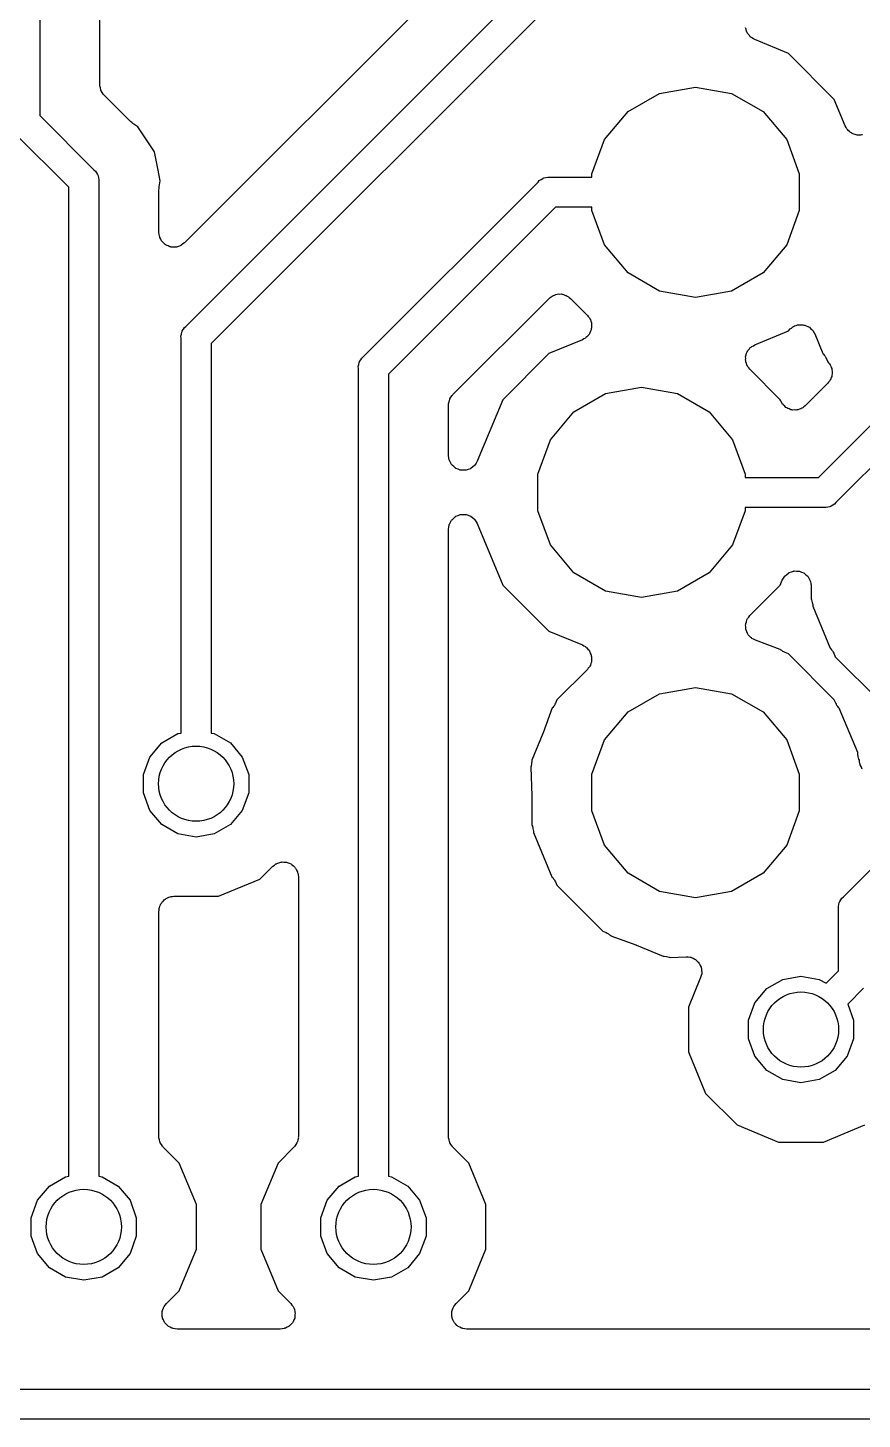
# Model space of a CAD drawing. Extents: x 240.1 to 314.9, y -176.2 to -102.8.
# Drawn here: x 254.93 to 261.99, y -139.29 to -127.51 of the extents above; entities that cross this region are included whole.
import ezdxf

# ---------------------------------------------------------------- set-up
doc = ezdxf.new("R2010")
doc.units = 0
doc.header["$MEASUREMENT"] = 0
doc.layers.add('BLACK', color=7, linetype='CONTINUOUS')

msp = doc.modelspace()

# ---------------------------------------------------------------- linework, layer by layer
at = {"layer": 'BLACK', "linetype": 'CONTINUOUS'}
for p, q in [((255.03, -124.363), (255.03, -128.257)), ((255.538, -127.994), (255.538, -124.626)), ((258.739, -126.85), (256.255, -129.334)), ((256.267, -130.04), (259.417, -126.889)), ((259.594, -127.072), (256.48, -130.186)), ((261.004, -127.521), (261.001, -127.513)), ((261.005, -127.529), (261.004, -127.521)), ((261.01, -127.542), (261.005, -127.529)), ((261.015, -127.555), (261.01, -127.542)), ((261.02, -127.562), (261.015, -127.555)), ((261.023, -127.569), (261.02, -127.562)), ((261.033, -127.579), (261.023, -127.569)), ((261.041, -127.59), (261.033, -127.579)), ((261.049, -127.595), (261.041, -127.59)), ((261.054, -127.6), (261.049, -127.595)), ((261.067, -127.606), (261.054, -127.6)), ((261.079, -127.614), (261.067, -127.606)), ((261.363, -127.731), (261.079, -127.614)), ((261.752, -128.121), (261.363, -127.731)), ((255.539, -128), (255.538, -127.994)), ((255.538, -128.005), (255.539, -128)), ((255.543, -128.021), (255.538, -128.005)), ((255.546, -128.038), (255.543, -128.021)), ((255.548, -128.043), (255.546, -128.038)), ((255.55, -128.048), (255.548, -128.043)), ((255.559, -128.062), (255.55, -128.048)), ((255.568, -128.076), (255.559, -128.062)), ((255.572, -128.08), (255.568, -128.076)), ((255.575, -128.084), (255.572, -128.08)), ((255.799, -128.308), (255.575, -128.084)), ((260.007, -128.223), (260.274, -128.069)), ((260.274, -128.069), (260.579, -128.015)), ((260.579, -128.015), (260.883, -128.069)), ((260.883, -128.069), (261.151, -128.223)), ((261.845, -128.344), (261.752, -128.121)), ((255.03, -128.257), (255.489, -128.716)), ((255.809, -128.315), (255.799, -128.308)), ((255.818, -128.324), (255.809, -128.315)), ((255.861, -128.352), (255.818, -128.324)), ((259.808, -128.46), (260.007, -128.223)), ((261.151, -128.223), (261.349, -128.46)), ((255.276, -128.863), (254.817, -128.404)), ((255.889, -128.395), (255.861, -128.352)), ((255.895, -128.403), (255.889, -128.395)), ((256.001, -128.562), (255.895, -128.403)), ((255.895, -128.403), (255.895, -128.403)), ((261.852, -128.356), (261.845, -128.344)), ((261.858, -128.369), (261.852, -128.356)), ((261.864, -128.375), (261.858, -128.369)), ((261.868, -128.382), (261.864, -128.375)), ((261.879, -128.39), (261.868, -128.382)), ((261.889, -128.4), (261.879, -128.39)), ((261.897, -128.403), (261.889, -128.4)), ((261.903, -128.408), (261.897, -128.403)), ((261.917, -128.413), (261.903, -128.408)), ((261.929, -128.418), (261.917, -128.413)), ((261.938, -128.419), (261.929, -128.418)), ((261.946, -128.422), (261.938, -128.419)), ((261.959, -128.421), (261.946, -128.422)), ((261.973, -128.422), (261.959, -128.421)), ((261.981, -128.42), (261.973, -128.422)), ((261.99, -128.42), (261.981, -128.42)), ((259.702, -128.75), (259.808, -128.46)), ((261.349, -128.46), (261.455, -128.75)), ((256.032, -128.719), (256.001, -128.562)), ((255.489, -128.716), (255.502, -128.727)), ((255.502, -128.727), (255.51, -128.742)), ((255.51, -128.742), (255.52, -128.755)), ((255.52, -128.755), (255.521, -128.761)), ((255.521, -128.761), (255.524, -128.766)), ((255.524, -128.766), (255.527, -128.782)), ((255.527, -128.782), (255.531, -128.799)), ((256.05, -128.81), (256.032, -128.719)), ((259.271, -128.798), (259.285, -128.788)), ((259.285, -128.788), (259.29, -128.787)), ((259.29, -128.787), (259.295, -128.784)), ((259.295, -128.784), (259.312, -128.781)), ((259.312, -128.781), (259.328, -128.777)), ((259.328, -128.777), (259.345, -128.778)), ((259.345, -128.778), (259.702, -128.778)), ((259.702, -128.778), (259.702, -128.75)), ((261.455, -128.75), (261.455, -129.06)), ((255.276, -137.231), (255.276, -128.863)), ((255.531, -128.799), (255.53, -128.816)), ((255.53, -128.816), (255.53, -137.231)), ((256.038, -128.885), (256.04, -128.873)), ((256.038, -129.244), (256.038, -128.885)), ((256.04, -128.86), (256.05, -128.81)), ((256.04, -128.873), (256.04, -128.86)), ((257.767, -130.298), (259.246, -128.819)), ((259.246, -128.819), (259.256, -128.806)), ((259.256, -128.806), (259.271, -128.798)), ((259.392, -129.032), (257.98, -130.444)), ((259.702, -129.032), (259.392, -129.032)), ((259.702, -129.06), (259.702, -129.032)), ((259.808, -129.35), (259.702, -129.06)), ((261.455, -129.06), (261.349, -129.35)), ((256.041, -129.26), (256.038, -129.244)), ((256.042, -129.277), (256.041, -129.26)), ((256.045, -129.282), (256.042, -129.277)), ((256.046, -129.287), (256.045, -129.282)), ((256.054, -129.302), (256.046, -129.287)), ((256.061, -129.317), (256.054, -129.302)), ((256.065, -129.321), (256.061, -129.317)), ((256.068, -129.325), (256.065, -129.321)), ((256.08, -129.336), (256.068, -129.325)), ((256.092, -129.348), (256.08, -129.336)), ((256.097, -129.35), (256.092, -129.348)), ((256.101, -129.354), (256.097, -129.35)), ((256.117, -129.359), (256.101, -129.354)), ((256.132, -129.366), (256.117, -129.359)), ((256.138, -129.367), (256.132, -129.366)), ((256.143, -129.369), (256.138, -129.367)), ((256.16, -129.369), (256.143, -129.369)), ((256.176, -129.37), (256.16, -129.369)), ((256.181, -129.369), (256.176, -129.37)), ((256.187, -129.369), (256.181, -129.369)), ((256.203, -129.363), (256.187, -129.369)), ((256.219, -129.359), (256.203, -129.363)), ((256.223, -129.356), (256.219, -129.359)), ((256.228, -129.354), (256.223, -129.356)), ((256.241, -129.343), (256.228, -129.354)), ((256.255, -129.334), (256.241, -129.343)), ((260.007, -129.587), (259.808, -129.35)), ((261.349, -129.35), (261.151, -129.587)), ((260.274, -129.741), (260.007, -129.587)), ((261.151, -129.587), (260.883, -129.741)), ((258.525, -130.617), (259.339, -129.803)), ((259.339, -129.803), (259.348, -129.797)), ((259.348, -129.797), (259.356, -129.789)), ((259.356, -129.789), (259.366, -129.784)), ((259.366, -129.784), (259.375, -129.778)), ((259.375, -129.778), (259.386, -129.775)), ((259.386, -129.775), (259.396, -129.77)), ((259.396, -129.77), (259.407, -129.769)), ((259.407, -129.769), (259.418, -129.766)), ((259.418, -129.766), (259.429, -129.767)), ((259.429, -129.767), (259.44, -129.766)), ((259.44, -129.766), (259.451, -129.769)), ((259.451, -129.769), (259.462, -129.77)), ((259.462, -129.77), (259.472, -129.775)), ((259.472, -129.775), (259.483, -129.778)), ((259.483, -129.778), (259.492, -129.784)), ((259.492, -129.784), (259.502, -129.789)), ((259.502, -129.789), (259.51, -129.797)), ((259.51, -129.797), (259.519, -129.803)), ((259.519, -129.803), (259.663, -129.947)), ((260.579, -129.795), (260.274, -129.741)), ((260.883, -129.741), (260.579, -129.795)), ((259.663, -129.947), (259.67, -129.958)), ((259.67, -129.958), (259.68, -129.968)), ((259.68, -129.968), (259.683, -129.976)), ((256.229, -130.106), (256.232, -130.089)), ((256.232, -130.089), (256.235, -130.084)), ((256.235, -130.084), (256.236, -130.079)), ((256.236, -130.079), (256.246, -130.065)), ((256.246, -130.065), (256.254, -130.051)), ((256.254, -130.051), (256.267, -130.04)), ((259.683, -129.976), (259.688, -129.983)), ((259.69, -130.082), (259.685, -130.095)), ((259.688, -129.983), (259.691, -129.996)), ((259.695, -130.069), (259.69, -130.082)), ((259.691, -129.996), (259.697, -130.009)), ((259.696, -130.061), (259.695, -130.069)), ((259.699, -130.053), (259.696, -130.061)), ((259.697, -130.009), (259.697, -130.017)), ((259.697, -130.017), (259.699, -130.025)), ((259.699, -130.025), (259.698, -130.039)), ((259.698, -130.039), (259.699, -130.053)), ((261.079, -130.196), (261.363, -130.079)), ((261.363, -130.079), (261.379, -130.062)), ((261.379, -130.062), (261.39, -130.054)), ((261.39, -130.054), (261.4, -130.045)), ((261.4, -130.045), (261.408, -130.042)), ((261.408, -130.042), (261.415, -130.037)), ((261.415, -130.037), (261.428, -130.033)), ((261.428, -130.033), (261.441, -130.028)), ((261.441, -130.028), (261.45, -130.028)), ((261.45, -130.028), (261.458, -130.026)), ((261.458, -130.026), (261.471, -130.027)), ((261.471, -130.027), (261.485, -130.026)), ((261.485, -130.026), (261.493, -130.029)), ((261.493, -130.029), (261.502, -130.03)), ((261.502, -130.03), (261.514, -130.035)), ((261.514, -130.035), (261.527, -130.04)), ((261.527, -130.04), (261.534, -130.045)), ((261.534, -130.045), (261.542, -130.048)), ((261.542, -130.048), (261.551, -130.058)), ((261.551, -130.058), (261.562, -130.066)), ((261.562, -130.066), (261.567, -130.073)), ((261.567, -130.073), (261.573, -130.079)), ((261.573, -130.079), (261.579, -130.092)), ((256.225, -130.122), (256.229, -130.106)), ((256.226, -130.139), (256.225, -130.122)), ((256.226, -133.481), (256.226, -130.139)), ((256.48, -130.186), (256.48, -133.481)), ((259.621, -130.154), (259.337, -130.271)), ((259.633, -130.146), (259.621, -130.154)), ((259.646, -130.14), (259.633, -130.146)), ((259.651, -130.135), (259.646, -130.14)), ((259.659, -130.13), (259.651, -130.135)), ((259.667, -130.119), (259.659, -130.13)), ((259.677, -130.109), (259.667, -130.119)), ((259.68, -130.102), (259.677, -130.109)), ((259.685, -130.095), (259.68, -130.102)), ((261.054, -130.21), (261.067, -130.204)), ((261.067, -130.204), (261.079, -130.196)), ((261.579, -130.092), (261.586, -130.104)), ((261.586, -130.104), (261.655, -130.269)), ((257.736, -130.337), (257.746, -130.323)), ((257.746, -130.323), (257.754, -130.308)), ((257.754, -130.308), (257.767, -130.298)), ((259.337, -130.271), (258.948, -130.661)), ((261.001, -130.297), (261.004, -130.289)), ((261.002, -130.311), (261.001, -130.297)), ((261.001, -130.325), (261.002, -130.311)), ((261.003, -130.333), (261.001, -130.325)), ((261.004, -130.289), (261.005, -130.281)), ((261.005, -130.281), (261.01, -130.268)), ((261.01, -130.268), (261.015, -130.255)), ((261.015, -130.255), (261.02, -130.248)), ((261.02, -130.248), (261.023, -130.241)), ((261.023, -130.241), (261.033, -130.231)), ((261.033, -130.231), (261.041, -130.22)), ((261.041, -130.22), (261.049, -130.215)), ((261.049, -130.215), (261.054, -130.21)), ((261.655, -130.269), (261.661, -130.274)), ((261.661, -130.274), (261.667, -130.284)), ((261.667, -130.284), (261.675, -130.293)), ((261.675, -130.293), (261.679, -130.303)), ((261.679, -130.303), (261.684, -130.311)), ((261.684, -130.311), (261.696, -130.338)), ((257.725, -130.38), (257.729, -130.364)), ((257.726, -130.397), (257.725, -130.38)), ((257.726, -137.231), (257.726, -130.397)), ((257.729, -130.364), (257.732, -130.347)), ((257.732, -130.347), (257.735, -130.342)), ((257.735, -130.342), (257.736, -130.337)), ((257.98, -130.444), (257.98, -137.231)), ((261.003, -130.341), (261.003, -130.333)), ((261.009, -130.354), (261.003, -130.341)), ((261.012, -130.367), (261.009, -130.354)), ((261.017, -130.374), (261.012, -130.367)), ((261.02, -130.382), (261.017, -130.374)), ((261.03, -130.392), (261.02, -130.382)), ((261.037, -130.403), (261.03, -130.392)), ((261.295, -130.661), (261.037, -130.403)), ((261.696, -130.338), (261.698, -130.34)), ((261.698, -130.34), (261.704, -130.349)), ((261.704, -130.349), (261.712, -130.357)), ((261.712, -130.357), (261.717, -130.367)), ((261.717, -130.367), (261.723, -130.376)), ((261.723, -130.376), (261.726, -130.387)), ((261.726, -130.387), (261.731, -130.397)), ((261.731, -130.397), (261.732, -130.408)), ((261.732, -130.408), (261.735, -130.419)), ((261.735, -130.441), (261.732, -130.452)), ((261.735, -130.419), (261.734, -130.43)), ((261.734, -130.43), (261.735, -130.441)), ((259.817, -130.609), (260.121, -130.555)), ((260.121, -130.555), (260.426, -130.609)), ((261.698, -130.52), (261.506, -130.712)), ((261.704, -130.511), (261.698, -130.52)), ((261.712, -130.503), (261.704, -130.511)), ((261.717, -130.493), (261.712, -130.503)), ((261.723, -130.484), (261.717, -130.493)), ((261.726, -130.473), (261.723, -130.484)), ((261.731, -130.463), (261.726, -130.473)), ((261.732, -130.452), (261.731, -130.463)), ((258.488, -130.696), (258.493, -130.68)), ((258.493, -130.68), (258.496, -130.664)), ((258.496, -130.664), (258.498, -130.659)), ((258.498, -130.659), (258.5, -130.653)), ((258.5, -130.653), (258.509, -130.64)), ((258.509, -130.64), (258.518, -130.625)), ((258.518, -130.625), (258.522, -130.622)), ((258.522, -130.622), (258.525, -130.617)), ((258.948, -130.661), (258.732, -131.181)), ((259.549, -130.763), (259.817, -130.609)), ((260.426, -130.609), (260.693, -130.763)), ((261.299, -130.67), (261.295, -130.661)), ((261.306, -130.682), (261.299, -130.67)), ((258.489, -130.701), (258.488, -130.696)), ((258.488, -130.707), (258.489, -130.701)), ((258.488, -131.133), (258.488, -130.707)), ((259.351, -131), (259.549, -130.763)), ((260.693, -130.763), (260.892, -131)), ((261.312, -130.695), (261.306, -130.682)), ((261.318, -130.701), (261.312, -130.695)), ((261.323, -130.708), (261.318, -130.701)), ((261.334, -130.716), (261.323, -130.708)), ((261.343, -130.726), (261.334, -130.716)), ((261.351, -130.729), (261.343, -130.726)), ((261.358, -130.735), (261.351, -130.729)), ((261.371, -130.739), (261.358, -130.735)), ((261.383, -130.745), (261.371, -130.739)), ((261.392, -130.745), (261.383, -130.745)), ((261.4, -130.748), (261.392, -130.745)), ((261.414, -130.747), (261.4, -130.748)), ((261.427, -130.748), (261.414, -130.747)), ((261.435, -130.746), (261.427, -130.748)), ((261.444, -130.746), (261.435, -130.746)), ((261.457, -130.741), (261.444, -130.746)), ((261.47, -130.737), (261.457, -130.741)), ((261.477, -130.732), (261.47, -130.737)), ((261.485, -130.729), (261.477, -130.732)), ((261.495, -130.72), (261.485, -130.729)), ((261.506, -130.712), (261.495, -130.72)), ((261.618, -131.318), (262.187, -130.75)), ((259.245, -131.29), (259.351, -131)), ((260.892, -131), (260.998, -131.29)), ((262.333, -130.962), (261.765, -131.531)), ((258.491, -131.152), (258.488, -131.133)), ((258.494, -131.171), (258.491, -131.152)), ((258.495, -131.173), (258.494, -131.171)), ((258.496, -131.176), (258.495, -131.173)), ((258.505, -131.193), (258.496, -131.176)), ((258.514, -131.21), (258.505, -131.193)), ((258.516, -131.212), (258.514, -131.21)), ((258.518, -131.214), (258.516, -131.212)), ((258.533, -131.227), (258.518, -131.214)), ((258.547, -131.24), (258.533, -131.227)), ((258.549, -131.241), (258.547, -131.24)), ((258.551, -131.243), (258.549, -131.241)), ((258.57, -131.249), (258.551, -131.243)), ((258.588, -131.257), (258.57, -131.249)), ((258.59, -131.257), (258.588, -131.257)), ((258.593, -131.258), (258.59, -131.257)), ((258.612, -131.258), (258.593, -131.258)), ((258.632, -131.258), (258.612, -131.258)), ((258.634, -131.258), (258.632, -131.258)), ((258.637, -131.258), (258.634, -131.258)), ((258.655, -131.251), (258.637, -131.258)), ((258.674, -131.245), (258.655, -131.251)), ((258.676, -131.243), (258.674, -131.245)), ((258.678, -131.243), (258.676, -131.243)), ((258.693, -131.23), (258.678, -131.243)), ((258.709, -131.218), (258.693, -131.23)), ((258.71, -131.216), (258.709, -131.218)), ((258.712, -131.214), (258.71, -131.216)), ((258.722, -131.197), (258.712, -131.214)), ((258.732, -131.181), (258.722, -131.197)), ((259.245, -131.6), (259.245, -131.29)), ((260.998, -131.29), (260.998, -131.318)), ((260.998, -131.318), (261.618, -131.318)), ((259.351, -131.89), (259.245, -131.6)), ((260.998, -131.6), (260.892, -131.89)), ((261.665, -131.572), (260.998, -131.572)), ((260.998, -131.572), (260.998, -131.6)), ((261.682, -131.573), (261.665, -131.572)), ((261.698, -131.569), (261.682, -131.573)), ((261.715, -131.566), (261.698, -131.569)), ((261.72, -131.563), (261.715, -131.566)), ((261.725, -131.562), (261.72, -131.563)), ((261.739, -131.552), (261.725, -131.562)), ((261.754, -131.544), (261.739, -131.552)), ((261.765, -131.531), (261.754, -131.544)), ((258.488, -131.757), (258.491, -131.738)), ((258.491, -131.738), (258.494, -131.719)), ((258.494, -131.719), (258.495, -131.717)), ((258.495, -131.717), (258.496, -131.714)), ((258.496, -131.714), (258.505, -131.697)), ((258.505, -131.697), (258.514, -131.68)), ((258.514, -131.68), (258.516, -131.678)), ((258.516, -131.678), (258.518, -131.676)), ((258.518, -131.676), (258.533, -131.663)), ((258.533, -131.663), (258.547, -131.65)), ((258.547, -131.65), (258.549, -131.649)), ((258.549, -131.649), (258.551, -131.647)), ((258.551, -131.647), (258.57, -131.641)), ((258.57, -131.641), (258.588, -131.633)), ((258.588, -131.633), (258.59, -131.633)), ((258.59, -131.633), (258.593, -131.632)), ((258.593, -131.632), (258.612, -131.632)), ((258.612, -131.632), (258.632, -131.632)), ((258.632, -131.632), (258.634, -131.632)), ((258.634, -131.632), (258.637, -131.632)), ((258.637, -131.632), (258.655, -131.639)), ((258.655, -131.639), (258.674, -131.645)), ((258.674, -131.645), (258.676, -131.647)), ((258.676, -131.647), (258.678, -131.647)), ((258.678, -131.647), (258.693, -131.66)), ((258.693, -131.66), (258.709, -131.672)), ((258.709, -131.672), (258.71, -131.674)), ((258.71, -131.674), (258.712, -131.676)), ((258.712, -131.676), (258.722, -131.693)), ((258.722, -131.693), (258.732, -131.709)), ((258.732, -131.709), (258.948, -132.229)), ((258.488, -136.895), (258.488, -131.757)), ((259.549, -132.127), (259.351, -131.89)), ((260.892, -131.89), (260.693, -132.127)), ((259.817, -132.281), (259.549, -132.127)), ((260.693, -132.127), (260.426, -132.281)), ((261.295, -132.229), (261.312, -132.188)), ((261.312, -132.188), (261.323, -132.171)), ((261.323, -132.171), (261.332, -132.155)), ((261.332, -132.155), (261.334, -132.153)), ((261.334, -132.153), (261.336, -132.15)), ((261.336, -132.15), (261.351, -132.139)), ((261.351, -132.139), (261.366, -132.126)), ((261.366, -132.126), (261.369, -132.125)), ((261.369, -132.125), (261.371, -132.124)), ((261.371, -132.124), (261.389, -132.118)), ((261.389, -132.118), (261.407, -132.111)), ((261.407, -132.111), (261.41, -132.111)), ((261.41, -132.111), (261.413, -132.11)), ((261.413, -132.11), (261.432, -132.111)), ((261.432, -132.111), (261.452, -132.111)), ((261.452, -132.111), (261.454, -132.112)), ((261.454, -132.112), (261.457, -132.112)), ((261.457, -132.112), (261.475, -132.12)), ((261.475, -132.12), (261.493, -132.126)), ((261.493, -132.126), (261.495, -132.128)), ((261.495, -132.128), (261.498, -132.129)), ((261.498, -132.129), (261.512, -132.142)), ((261.512, -132.142), (261.527, -132.155)), ((261.527, -132.155), (261.528, -132.157)), ((261.528, -132.157), (261.53, -132.159)), ((261.53, -132.159), (261.539, -132.176)), ((261.539, -132.176), (261.549, -132.193)), ((261.549, -132.193), (261.549, -132.196)), ((261.549, -132.196), (261.551, -132.198)), ((261.551, -132.198), (261.553, -132.217)), ((258.948, -132.229), (259.337, -132.619)), ((260.121, -132.335), (259.817, -132.281)), ((260.426, -132.281), (260.121, -132.335)), ((261.037, -132.487), (261.295, -132.229)), ((261.553, -132.217), (261.556, -132.236)), ((261.556, -132.236), (261.556, -132.345)), ((261.556, -132.345), (261.56, -132.354)), ((261.56, -132.354), (261.565, -132.376)), ((261.565, -132.376), (261.57, -132.397)), ((261.57, -132.397), (261.57, -132.409)), ((261.57, -132.409), (261.717, -132.763)), ((261.001, -132.565), (261.002, -132.56)), ((261.002, -132.554), (261.008, -132.539)), ((261.002, -132.56), (261.002, -132.554)), ((261.008, -132.539), (261.012, -132.523)), ((261.012, -132.523), (261.015, -132.518)), ((261.015, -132.518), (261.017, -132.513)), ((261.017, -132.513), (261.028, -132.5)), ((261.028, -132.5), (261.037, -132.487)), ((259.337, -132.619), (259.621, -132.736)), ((261.002, -132.582), (261.001, -132.565)), ((261.002, -132.598), (261.002, -132.582)), ((261.004, -132.604), (261.002, -132.598)), ((261.005, -132.609), (261.004, -132.604)), ((261.012, -132.624), (261.005, -132.609)), ((261.017, -132.64), (261.012, -132.624)), ((261.021, -132.644), (261.017, -132.64)), ((261.023, -132.649), (261.021, -132.644)), ((261.035, -132.661), (261.023, -132.649)), ((261.046, -132.674), (261.035, -132.661)), ((261.05, -132.676), (261.046, -132.674)), ((261.054, -132.68), (261.05, -132.676)), ((261.069, -132.687), (261.054, -132.68)), ((259.621, -132.736), (259.633, -132.744)), ((259.633, -132.744), (259.646, -132.75)), ((259.646, -132.75), (259.651, -132.755)), ((259.651, -132.755), (259.659, -132.76)), ((259.659, -132.76), (259.667, -132.771)), ((259.667, -132.771), (259.677, -132.781)), ((259.677, -132.781), (259.68, -132.788)), ((259.68, -132.788), (259.685, -132.795)), ((259.685, -132.795), (259.69, -132.808)), ((261.084, -132.696), (261.069, -132.687)), ((261.295, -132.773), (261.084, -132.696)), ((261.297, -132.776), (261.295, -132.773)), ((261.307, -132.782), (261.297, -132.776)), ((261.316, -132.79), (261.307, -132.782)), ((261.326, -132.794), (261.316, -132.79)), ((261.335, -132.8), (261.326, -132.794)), ((261.717, -132.763), (261.723, -132.768)), ((261.723, -132.768), (261.729, -132.777)), ((261.729, -132.777), (261.737, -132.785)), ((261.737, -132.785), (261.741, -132.796)), ((261.741, -132.796), (261.747, -132.805)), ((259.683, -132.914), (259.68, -132.922)), ((259.688, -132.907), (259.683, -132.914)), ((259.691, -132.894), (259.688, -132.907)), ((259.69, -132.808), (259.695, -132.821)), ((259.697, -132.881), (259.691, -132.894)), ((259.695, -132.821), (259.696, -132.829)), ((259.696, -132.829), (259.699, -132.837)), ((259.699, -132.865), (259.697, -132.873)), ((259.697, -132.873), (259.697, -132.881)), ((259.699, -132.837), (259.698, -132.851)), ((259.698, -132.851), (259.699, -132.865)), ((261.363, -132.811), (261.335, -132.8)), ((261.752, -133.201), (261.363, -132.811)), ((261.747, -132.805), (261.76, -132.835)), ((261.76, -132.835), (262.135, -133.21)), ((259.663, -132.943), (259.405, -133.201)), ((259.67, -132.932), (259.663, -132.943)), ((259.68, -132.922), (259.67, -132.932)), ((260.007, -133.303), (260.274, -133.149)), ((260.274, -133.149), (260.579, -133.095)), ((260.579, -133.095), (260.883, -133.149)), ((260.883, -133.149), (261.151, -133.303)), ((261.829, -134.867), (263.558, -133.137)), ((259.366, -133.269), (259.289, -133.48)), ((259.37, -133.266), (259.366, -133.269)), ((259.376, -133.256), (259.37, -133.266)), ((259.384, -133.247), (259.376, -133.256)), ((259.388, -133.238), (259.384, -133.247)), ((259.393, -133.229), (259.388, -133.238)), ((259.405, -133.201), (259.393, -133.229)), ((261.764, -133.229), (261.752, -133.201)), ((261.769, -133.238), (261.764, -133.229)), ((261.773, -133.247), (261.769, -133.238)), ((261.781, -133.256), (261.773, -133.247)), ((261.787, -133.266), (261.781, -133.256)), ((261.794, -133.271), (261.787, -133.266)), ((259.808, -133.54), (260.007, -133.303)), ((261.151, -133.303), (261.349, -133.54)), ((261.95, -133.647), (261.794, -133.271)), ((256.063, -133.564), (256.199, -133.486)), ((256.199, -133.486), (256.226, -133.481)), ((256.48, -133.481), (256.507, -133.486)), ((256.507, -133.486), (256.643, -133.564)), ((259.287, -133.485), (259.194, -133.71)), ((259.288, -133.483), (259.287, -133.485)), ((259.289, -133.48), (259.288, -133.483)), ((255.962, -133.684), (256.063, -133.564)), ((256.643, -133.564), (256.744, -133.684)), ((259.702, -133.83), (259.808, -133.54)), ((261.349, -133.54), (261.455, -133.83)), ((255.908, -133.832), (255.962, -133.684)), ((256.744, -133.684), (256.798, -133.832)), ((259.191, -133.739), (259.187, -133.762)), ((259.194, -133.718), (259.191, -133.739)), ((259.194, -133.71), (259.194, -133.718)), ((259.194, -133.718), (259.194, -133.718)), ((259.194, -133.718), (259.194, -133.718)), ((261.95, -133.659), (261.95, -133.647)), ((261.955, -133.679), (261.95, -133.659)), ((261.95, -133.659), (261.95, -133.659)), ((261.95, -133.659), (261.95, -133.659)), ((261.96, -133.702), (261.955, -133.679)), ((261.964, -133.711), (261.96, -133.702)), ((261.96, -133.702), (261.96, -133.702)), ((261.96, -133.702), (261.96, -133.702)), ((261.966, -133.724), (261.964, -133.711)), ((261.967, -133.74), (261.966, -133.724)), ((261.97, -133.745), (261.967, -133.74)), ((255.908, -133.988), (255.908, -133.832)), ((256.798, -133.832), (256.798, -133.988)), ((259.187, -133.762), (259.184, -133.77)), ((259.184, -133.77), (259.194, -134.012)), ((259.187, -133.762), (259.187, -133.762)), ((259.187, -133.762), (259.187, -133.762)), ((259.702, -134.14), (259.702, -133.83)), ((261.455, -133.83), (261.455, -134.14)), ((261.971, -133.751), (261.97, -133.745)), ((261.979, -133.765), (261.971, -133.751)), ((261.986, -133.78), (261.979, -133.765)), ((261.99, -133.784), (261.986, -133.78)), ((255.962, -134.136), (255.908, -133.988)), ((256.798, -133.988), (256.744, -134.136)), ((259.194, -134.012), (259.194, -134.015)), ((259.194, -134.015), (259.194, -134.018)), ((259.194, -134.018), (259.194, -134.26)), ((256.063, -134.256), (255.962, -134.136)), ((256.744, -134.136), (256.643, -134.256)), ((259.808, -134.43), (259.702, -134.14)), ((261.455, -134.14), (261.349, -134.43)), ((256.199, -134.334), (256.063, -134.256)), ((256.643, -134.256), (256.507, -134.334)), ((259.194, -134.26), (259.198, -134.268)), ((259.198, -134.268), (259.198, -134.268)), ((259.198, -134.268), (259.198, -134.268)), ((259.198, -134.268), (259.202, -134.29)), ((259.202, -134.29), (259.207, -134.311)), ((259.207, -134.311), (259.207, -134.311)), ((259.207, -134.311), (259.207, -134.311)), ((259.207, -134.311), (259.208, -134.323)), ((259.208, -134.323), (259.363, -134.699)), ((256.353, -134.361), (256.199, -134.334)), ((256.507, -134.334), (256.353, -134.361)), ((260.007, -134.667), (259.808, -134.43)), ((261.349, -134.43), (261.151, -134.667)), ((256.893, -134.717), (257.001, -134.609)), ((257.001, -134.609), (257.015, -134.599)), ((257.015, -134.599), (257.028, -134.589)), ((257.028, -134.589), (257.033, -134.587)), ((257.033, -134.587), (257.037, -134.584)), ((257.037, -134.584), (257.053, -134.579)), ((257.053, -134.579), (257.069, -134.574)), ((257.069, -134.574), (257.075, -134.574)), ((257.075, -134.574), (257.08, -134.572)), ((257.08, -134.572), (257.096, -134.574)), ((257.096, -134.574), (257.113, -134.574)), ((257.113, -134.574), (257.118, -134.575)), ((257.118, -134.575), (257.124, -134.576)), ((257.124, -134.576), (257.139, -134.583)), ((257.139, -134.583), (257.155, -134.589)), ((257.155, -134.589), (257.159, -134.592)), ((257.159, -134.592), (257.164, -134.595)), ((257.164, -134.595), (257.176, -134.606)), ((257.176, -134.606), (257.188, -134.617)), ((257.188, -134.617), (257.191, -134.622)), ((257.191, -134.622), (257.195, -134.626)), ((257.195, -134.626), (257.202, -134.641)), ((257.202, -134.641), (257.21, -134.655)), ((257.21, -134.655), (257.211, -134.661)), ((257.211, -134.661), (257.214, -134.666)), ((257.214, -134.666), (257.215, -134.682)), ((257.215, -134.682), (257.218, -134.699)), ((260.274, -134.821), (260.007, -134.667)), ((261.151, -134.667), (260.883, -134.821)), ((256.542, -134.862), (256.893, -134.717)), ((257.218, -134.699), (257.218, -136.895)), ((259.363, -134.699), (259.37, -134.704)), ((259.37, -134.704), (259.376, -134.714)), ((259.376, -134.714), (259.384, -134.723)), ((259.384, -134.723), (259.388, -134.732)), ((259.388, -134.732), (259.393, -134.741)), ((259.393, -134.741), (259.405, -134.769)), ((259.405, -134.769), (259.794, -135.159)), ((256.055, -134.926), (256.062, -134.917)), ((256.062, -134.917), (256.068, -134.908)), ((256.068, -134.908), (256.076, -134.901)), ((256.076, -134.901), (256.083, -134.892)), ((256.083, -134.892), (256.093, -134.887)), ((256.093, -134.887), (256.101, -134.88)), ((256.101, -134.88), (256.112, -134.876)), ((256.112, -134.876), (256.122, -134.87)), ((256.122, -134.87), (256.133, -134.868)), ((256.133, -134.868), (256.143, -134.864)), ((256.143, -134.864), (256.154, -134.864)), ((256.154, -134.864), (256.165, -134.862)), ((256.165, -134.862), (256.542, -134.862)), ((260.579, -134.875), (260.274, -134.821)), ((260.883, -134.821), (260.579, -134.875)), ((261.79, -134.933), (261.793, -134.916)), ((261.793, -134.916), (261.796, -134.911)), ((261.796, -134.911), (261.798, -134.906)), ((261.798, -134.906), (261.807, -134.892)), ((261.807, -134.892), (261.816, -134.878)), ((261.816, -134.878), (261.829, -134.867)), ((256.038, -134.989), (256.04, -134.979)), ((256.038, -136.895), (256.038, -134.989)), ((256.04, -134.967), (256.044, -134.957)), ((256.04, -134.979), (256.04, -134.967)), ((256.044, -134.957), (256.046, -134.946)), ((256.046, -134.946), (256.051, -134.936)), ((256.051, -134.936), (256.055, -134.926)), ((261.786, -134.949), (261.79, -134.933)), ((261.787, -134.966), (261.786, -134.949)), ((261.787, -135.493), (261.787, -134.966)), ((259.794, -135.159), (259.823, -135.17)), ((259.823, -135.17), (259.831, -135.176)), ((259.831, -135.176), (259.841, -135.18)), ((259.841, -135.18), (259.85, -135.188)), ((259.85, -135.188), (259.86, -135.194)), ((259.86, -135.194), (259.862, -135.197)), ((259.862, -135.197), (260.074, -135.274)), ((260.074, -135.274), (260.076, -135.276)), ((260.076, -135.276), (260.079, -135.276)), ((260.079, -135.276), (260.303, -135.369)), ((260.303, -135.369), (260.312, -135.369)), ((260.312, -135.369), (260.312, -135.369)), ((260.312, -135.369), (260.312, -135.369)), ((260.312, -135.369), (260.333, -135.373)), ((260.333, -135.373), (260.355, -135.377)), ((260.355, -135.377), (260.355, -135.377)), ((260.355, -135.377), (260.355, -135.377)), ((260.355, -135.377), (260.363, -135.38)), ((260.363, -135.38), (260.499, -135.374)), ((260.499, -135.374), (260.515, -135.376)), ((260.515, -135.376), (260.532, -135.377)), ((260.532, -135.377), (260.537, -135.379)), ((260.537, -135.379), (260.542, -135.38)), ((260.542, -135.38), (260.557, -135.387)), ((260.557, -135.387), (260.572, -135.394)), ((260.572, -135.394), (260.577, -135.398)), ((260.577, -135.398), (260.581, -135.4)), ((260.581, -135.4), (260.593, -135.412)), ((260.593, -135.412), (260.605, -135.424)), ((260.605, -135.424), (260.607, -135.429)), ((260.607, -135.429), (260.611, -135.433)), ((260.611, -135.433), (260.618, -135.448)), ((260.618, -135.448), (260.625, -135.463)), ((260.625, -135.463), (260.626, -135.468)), ((260.626, -135.468), (260.628, -135.473)), ((260.628, -135.473), (260.629, -135.49)), ((260.629, -135.49), (260.631, -135.506)), ((260.631, -135.506), (260.63, -135.512)), ((261.682, -135.599), (261.787, -135.493)), ((260.621, -135.55), (260.517, -135.801)), ((260.625, -135.533), (260.621, -135.55)), ((260.63, -135.518), (260.625, -135.533)), ((260.63, -135.512), (260.63, -135.518)), ((261.18, -135.644), (261.316, -135.566)), ((261.316, -135.566), (261.47, -135.539)), ((261.47, -135.539), (261.624, -135.566)), ((261.624, -135.566), (261.682, -135.599)), ((261.079, -135.764), (261.18, -135.644)), ((262, -135.639), (261.865, -135.775)), ((260.517, -135.801), (260.517, -136.179)), ((261.025, -135.912), (261.079, -135.764)), ((261.865, -135.775), (261.914, -135.912)), ((261.025, -136.068), (261.025, -135.912)), ((261.914, -135.912), (261.914, -136.068)), ((261.079, -136.216), (261.025, -136.068)), ((261.914, -136.068), (261.861, -136.216)), ((260.517, -136.179), (260.663, -136.53)), ((261.18, -136.336), (261.079, -136.216)), ((261.861, -136.216), (261.76, -136.336)), ((261.316, -136.414), (261.18, -136.336)), ((261.47, -136.441), (261.316, -136.414)), ((261.624, -136.414), (261.47, -136.441)), ((261.76, -136.336), (261.624, -136.414)), ((260.663, -136.53), (260.93, -136.797)), ((260.93, -136.797), (261.281, -136.942)), ((261.659, -136.942), (262.01, -136.797)), ((256.039, -136.901), (256.038, -136.895)), ((256.038, -136.906), (256.039, -136.901)), ((256.043, -136.922), (256.038, -136.906)), ((257.218, -136.906), (257.213, -136.922)), ((257.218, -136.895), (257.217, -136.901)), ((257.217, -136.901), (257.218, -136.906)), ((258.489, -136.901), (258.488, -136.895)), ((258.488, -136.906), (258.489, -136.901)), ((258.493, -136.922), (258.488, -136.906)), ((256.046, -136.939), (256.043, -136.922)), ((256.048, -136.944), (256.046, -136.939)), ((256.05, -136.949), (256.048, -136.944)), ((256.059, -136.963), (256.05, -136.949)), ((256.068, -136.977), (256.059, -136.963)), ((256.072, -136.981), (256.068, -136.977)), ((256.075, -136.985), (256.072, -136.981)), ((256.21, -137.12), (256.075, -136.985)), ((257.181, -136.985), (257.046, -137.12)), ((257.184, -136.981), (257.181, -136.985)), ((257.188, -136.977), (257.184, -136.981)), ((257.197, -136.963), (257.188, -136.977)), ((257.206, -136.949), (257.197, -136.963)), ((257.208, -136.944), (257.206, -136.949)), ((257.21, -136.939), (257.208, -136.944)), ((257.213, -136.922), (257.21, -136.939)), ((258.496, -136.939), (258.493, -136.922)), ((258.498, -136.944), (258.496, -136.939)), ((258.5, -136.949), (258.498, -136.944)), ((258.509, -136.963), (258.5, -136.949)), ((258.518, -136.977), (258.509, -136.963)), ((258.522, -136.981), (258.518, -136.977)), ((258.525, -136.985), (258.522, -136.981)), ((258.66, -137.12), (258.525, -136.985)), ((261.281, -136.942), (261.659, -136.942)), ((256.356, -137.471), (256.21, -137.12)), ((257.046, -137.12), (256.9, -137.471)), ((258.805, -137.471), (258.66, -137.12)), ((255.113, -137.314), (255.249, -137.236)), ((255.249, -137.236), (255.276, -137.231)), ((255.53, -137.231), (255.557, -137.236)), ((255.557, -137.236), (255.693, -137.314)), ((257.563, -137.314), (257.699, -137.236)), ((257.699, -137.236), (257.726, -137.231)), ((257.98, -137.231), (258.007, -137.236)), ((258.007, -137.236), (258.143, -137.314)), ((255.012, -137.434), (255.113, -137.314)), ((255.693, -137.314), (255.794, -137.434)), ((257.462, -137.434), (257.563, -137.314)), ((258.143, -137.314), (258.244, -137.434)), ((254.958, -137.582), (255.012, -137.434)), ((255.794, -137.434), (255.847, -137.582)), ((256.356, -137.849), (256.356, -137.471)), ((256.9, -137.471), (256.9, -137.849)), ((257.409, -137.582), (257.462, -137.434)), ((258.244, -137.434), (258.298, -137.582)), ((258.805, -137.849), (258.805, -137.471)), ((254.958, -137.738), (254.958, -137.582)), ((255.847, -137.582), (255.847, -137.738)), ((257.409, -137.738), (257.409, -137.582)), ((258.298, -137.582), (258.298, -137.738)), ((255.012, -137.886), (254.958, -137.738)), ((255.847, -137.738), (255.794, -137.886)), ((257.462, -137.886), (257.409, -137.738)), ((258.298, -137.738), (258.244, -137.886)), ((256.21, -138.2), (256.356, -137.849)), ((256.9, -137.849), (257.046, -138.2)), ((258.66, -138.2), (258.805, -137.849)), ((255.113, -138.006), (255.012, -137.886)), ((255.794, -137.886), (255.693, -138.006)), ((257.563, -138.006), (257.462, -137.886)), ((258.244, -137.886), (258.143, -138.006)), ((255.249, -138.084), (255.113, -138.006)), ((255.403, -138.111), (255.249, -138.084)), ((255.557, -138.084), (255.403, -138.111)), ((255.693, -138.006), (255.557, -138.084)), ((257.699, -138.084), (257.563, -138.006)), ((257.853, -138.111), (257.699, -138.084)), ((258.007, -138.084), (257.853, -138.111)), ((258.143, -138.006), (258.007, -138.084)), ((256.102, -138.308), (256.21, -138.2)), ((257.046, -138.2), (257.154, -138.308)), ((258.552, -138.308), (258.66, -138.2)), ((256.082, -138.334), (256.092, -138.322)), ((256.092, -138.322), (256.102, -138.308)), ((257.154, -138.308), (257.164, -138.322)), ((257.164, -138.322), (257.174, -138.334)), ((258.532, -138.334), (258.542, -138.322)), ((258.542, -138.322), (258.552, -138.308)), ((256.065, -138.387), (256.067, -138.382)), ((256.067, -138.403), (256.065, -138.387)), ((256.067, -138.376), (256.072, -138.36)), ((256.067, -138.382), (256.067, -138.376)), ((256.067, -138.42), (256.067, -138.403)), ((256.068, -138.425), (256.067, -138.42)), ((256.069, -138.431), (256.068, -138.425)), ((256.076, -138.446), (256.069, -138.431)), ((256.072, -138.36), (256.077, -138.344)), ((256.082, -138.462), (256.076, -138.446)), ((256.077, -138.344), (256.08, -138.34)), ((256.08, -138.34), (256.082, -138.334)), ((257.174, -138.334), (257.176, -138.34)), ((257.18, -138.446), (257.174, -138.462)), ((257.176, -138.34), (257.179, -138.344)), ((257.179, -138.344), (257.184, -138.36)), ((257.187, -138.431), (257.18, -138.446)), ((257.184, -138.36), (257.189, -138.376)), ((257.188, -138.425), (257.187, -138.431)), ((257.189, -138.42), (257.188, -138.425)), ((257.189, -138.376), (257.189, -138.382)), ((257.189, -138.382), (257.191, -138.387)), ((257.191, -138.387), (257.189, -138.403)), ((257.189, -138.403), (257.189, -138.42)), ((258.515, -138.387), (258.517, -138.382)), ((258.517, -138.403), (258.515, -138.387)), ((258.517, -138.376), (258.522, -138.36)), ((258.517, -138.382), (258.517, -138.376)), ((258.517, -138.42), (258.517, -138.403)), ((258.518, -138.425), (258.517, -138.42)), ((258.519, -138.431), (258.518, -138.425)), ((258.526, -138.446), (258.519, -138.431)), ((258.522, -138.36), (258.527, -138.344)), ((258.532, -138.462), (258.526, -138.446)), ((258.527, -138.344), (258.53, -138.34)), ((258.53, -138.34), (258.532, -138.334)), ((256.085, -138.466), (256.082, -138.462)), ((256.088, -138.471), (256.085, -138.466)), ((256.099, -138.483), (256.088, -138.471)), ((256.11, -138.495), (256.099, -138.483)), ((256.115, -138.498), (256.11, -138.495)), ((256.119, -138.502), (256.115, -138.498)), ((256.134, -138.509), (256.119, -138.502)), ((256.148, -138.517), (256.134, -138.509)), ((256.154, -138.518), (256.148, -138.517)), ((256.159, -138.521), (256.154, -138.518)), ((256.175, -138.522), (256.159, -138.521)), ((256.192, -138.525), (256.175, -138.522)), ((257.064, -138.525), (256.192, -138.525)), ((257.081, -138.522), (257.064, -138.525)), ((257.097, -138.521), (257.081, -138.522)), ((257.102, -138.518), (257.097, -138.521)), ((257.108, -138.517), (257.102, -138.518)), ((257.122, -138.509), (257.108, -138.517)), ((257.137, -138.502), (257.122, -138.509)), ((257.141, -138.498), (257.137, -138.502)), ((257.146, -138.495), (257.141, -138.498)), ((257.157, -138.483), (257.146, -138.495)), ((257.168, -138.471), (257.157, -138.483)), ((257.171, -138.466), (257.168, -138.471)), ((257.174, -138.462), (257.171, -138.466)), ((258.535, -138.466), (258.532, -138.462)), ((258.538, -138.471), (258.535, -138.466)), ((258.549, -138.483), (258.538, -138.471)), ((258.56, -138.495), (258.549, -138.483)), ((258.565, -138.498), (258.56, -138.495)), ((258.569, -138.502), (258.565, -138.498)), ((258.584, -138.509), (258.569, -138.502)), ((258.598, -138.517), (258.584, -138.509)), ((258.604, -138.518), (258.598, -138.517)), ((258.609, -138.521), (258.604, -138.518)), ((258.625, -138.522), (258.609, -138.521)), ((258.642, -138.525), (258.625, -138.522)), ((267.64, -138.525), (258.642, -138.525)), ((250.406, -139.033), (267.896, -139.033)), ((267.849, -139.287), (250.359, -139.287))]:
    msp.add_line(p, q, dxfattribs=at)
at = {"layer": 'BLACK'}
for centre in [(256.353, -133.91), (261.47, -135.99), (255.403, -137.66), (257.853, -137.66)]:
    msp.add_circle(centre, 0.318, dxfattribs=at)

doc.saveas('drawing.dxf')
